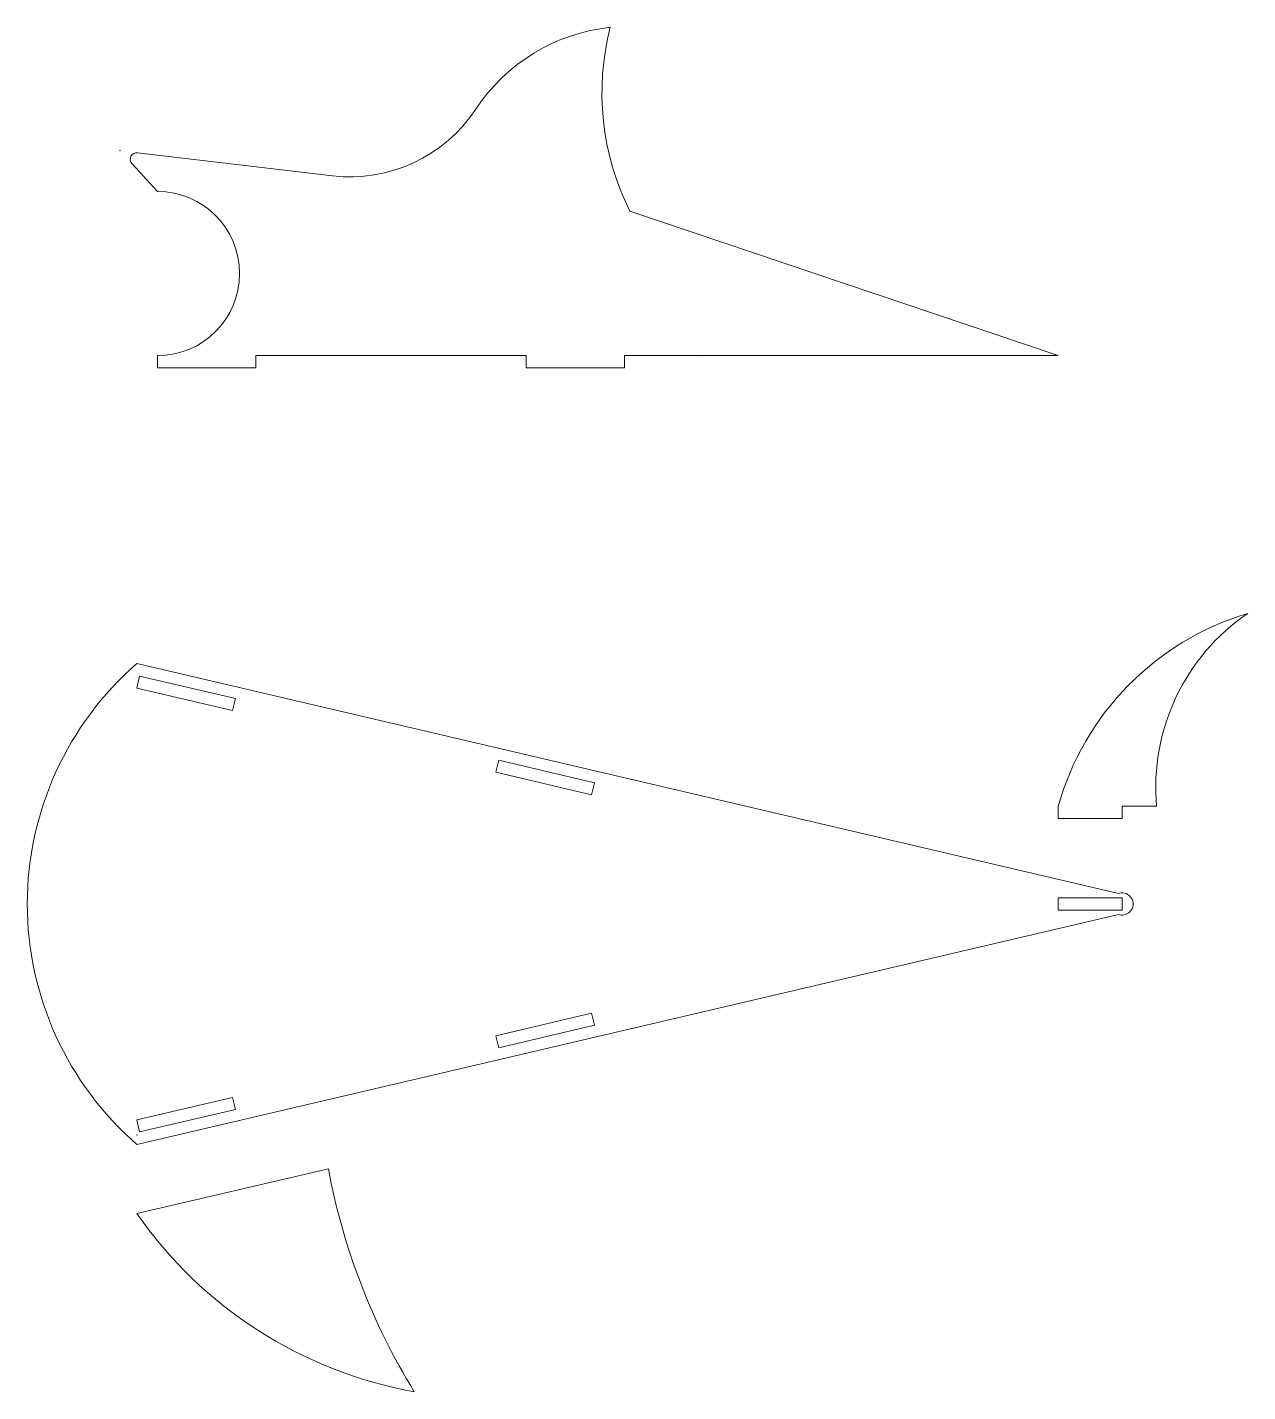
# Model space of a CAD drawing. Header units: inches. Extents: x -6.8 to 5.6, y -10.5 to 3.3.
import ezdxf

# ---------------------------------------------------------------- set-up
doc = ezdxf.new("R2010")
doc.units = ezdxf.units.IN
doc.header["$MEASUREMENT"] = 0
doc.layers.add('1', color=7, linetype='CONTINUOUS', true_color=0xffffff)
doc.layers.add('61', color=7, linetype='CONTINUOUS', true_color=0xffffff)

msp = doc.modelspace()

# ---------------------------------------------------------------- linework, layer by layer
at = {"layer": '1', "color": 163, "linetype": 'CONTINUOUS', "lineweight": 18}
for p, q in [((-5.76421, 1.951139), (-5.504452, 1.669366)), ((-3.725927, 1.82854), (-5.706933, 2.06334)), ((-0.700472, 1.469945), (3.655269, 0)), ((-5.504452, 0), (-5.504452, -0.125)), ((-4.504452, -0.125), (-4.504452, 0)), ((-4.504452, 0), (-1.754452, 0)), ((-1.754452, 0), (-1.754452, -0.125)), ((-0.754452, 0), (3.655269, 0)), ((-0.754452, -0.125), (-0.754452, 0)), ((-5.504452, -0.125), (-4.504452, -0.125)), ((-1.754452, -0.125), (-0.754452, -0.125)), ((-5.714837, -3.131799), (4.255877, -5.467316)), ((-5.686329, -3.260093), (-5.714837, -3.381799)), ((-4.712683, -3.488158), (-5.686329, -3.260093)), ((-5.714837, -3.381799), (-4.741191, -3.609864)), ((-4.741191, -3.609864), (-4.712683, -3.488158)), ((-2.035157, -4.115335), (-2.063665, -4.237041)), ((-1.061511, -4.3434), (-2.035157, -4.115335)), ((-2.063665, -4.237041), (-1.090019, -4.465106)), ((-1.090019, -4.465106), (-1.061511, -4.3434)), ((3.655269, -4.583287), (3.655269, -4.708287)), ((3.655269, -4.708287), (4.305269, -4.708287)), ((4.305269, -4.708287), (4.305269, -4.583287)), ((4.305269, -4.583287), (4.655269, -4.583287)), ((3.655269, -5.514131), (4.305269, -5.514131)), ((3.655269, -5.639131), (3.655269, -5.514131)), ((4.305269, -5.514131), (4.305269, -5.639131)), ((-5.714837, -8.021463), (4.255877, -5.685946)), ((4.305269, -5.639131), (3.655269, -5.639131)), ((-2.063665, -6.916221), (-1.090019, -6.688156)), ((-1.090019, -6.688156), (-1.061511, -6.809862)), ((-2.035157, -7.037926), (-2.063665, -6.916221)), ((-1.061511, -6.809862), (-2.035157, -7.037926)), ((-5.714837, -7.771463), (-4.741191, -7.543398)), ((-4.741191, -7.543398), (-4.712683, -7.665104)), ((-4.712683, -7.665104), (-5.686329, -7.893168)), ((-5.686329, -7.893168), (-5.714837, -7.771463)), ((-5.714837, -8.724716), (-3.767545, -8.268587))]:
    msp.add_line(p, q, dxfattribs=at)
for centre, radius, start, end in [((-0.700472, 1.469945), 1.879398, 96.091072, 146.579469), ((1.684311, 2.669463), 2.669463, 165.480282, 206.701863), ((-3.545878, 3.347608), 1.529701, 263.240503, 326.579469), ((-5.714837, 1.996655), 0.067152, 83.240503, 222.672072), ((-5.504452, 0.834683), 0.834683, 270, 90), ((6.401431, -5.352821), 2.851944, 106.695587, 164.345971), ((6.791121, -4.392166), 2.144386, 124.319368, 185.113332), ((-3.589937, -5.576631), 3.239198, 130.995191, 229.004809), ((4.26728, -5.418634), 0.05, 256.816848, 283.519455), ((4.305269, -5.576631), 0.1125, 256.480545, 103.519455), ((4.26728, -5.734628), 0.05, 76.480545, 103.183152), ((2.765099, -7.053392), 6.644708, 190.537648, 211.613512), ((-2.118001, -6.226203), 4.379475, 214.785454, 259.79977)]:
    msp.add_arc(centre, radius, start, end, dxfattribs=at)
for p in [(-5.88736, 2.084726), (-5.714837, -7.926631)]:
    msp.add_point(p, dxfattribs=at)
at = {"layer": '61', "color": 23, "linetype": 'CONTINUOUS', "lineweight": 18}
msp.add_point((0, 0), dxfattribs=at)

doc.saveas('drawing.dxf')
